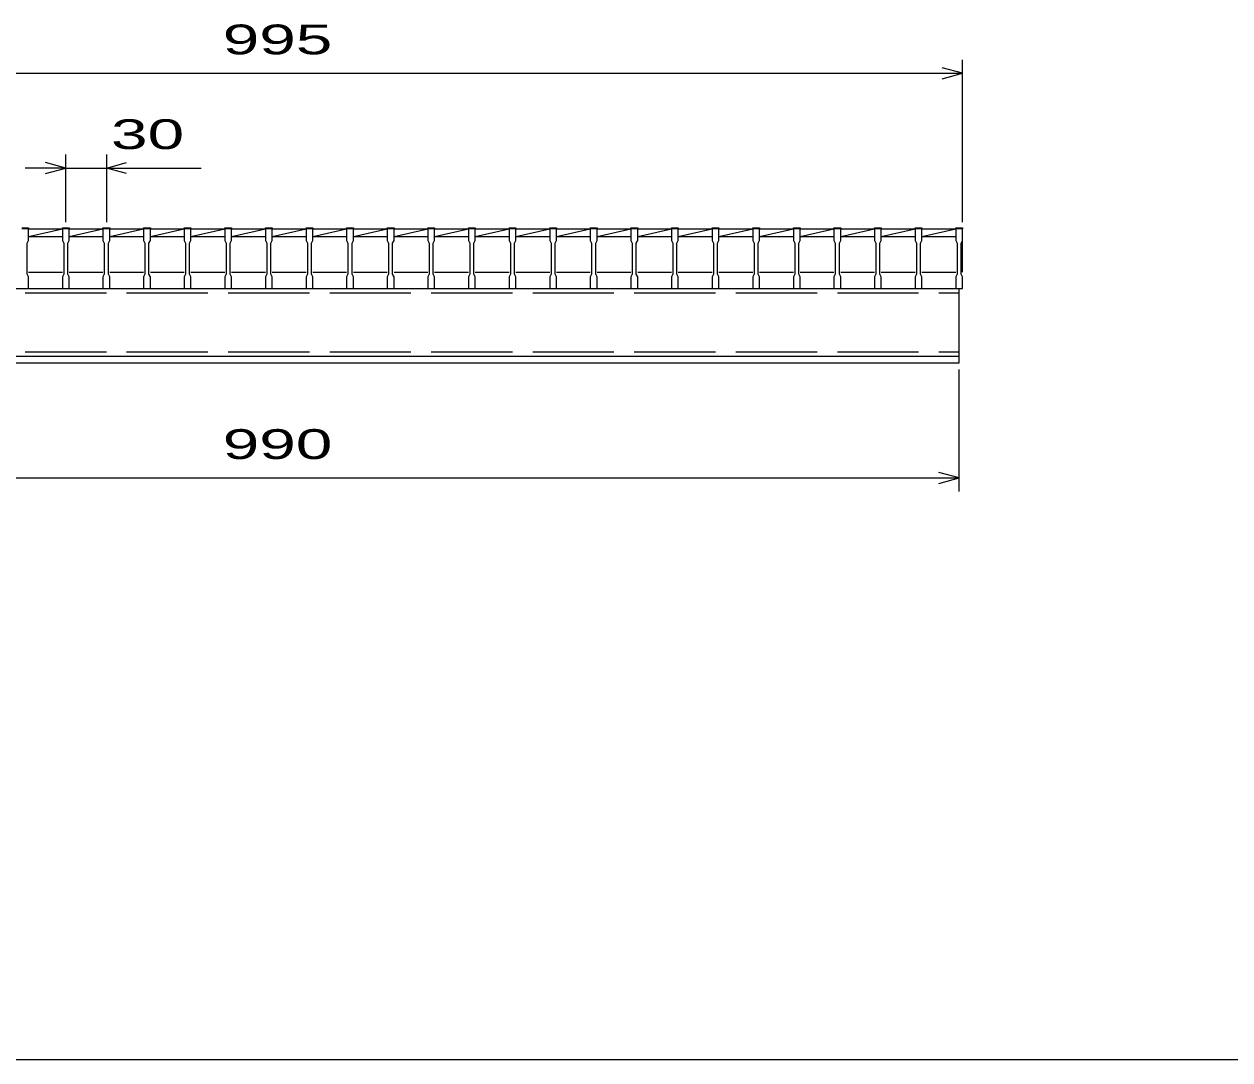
# Model space of a CAD drawing. Units: millimetres, scale not verified. Extents: x -1820 to 1731, y -1282 to 1054.
# Drawn here: x -1117 to -227, y -1146 to -381 of the extents above; entities that cross this region are included whole.
import ezdxf
from ezdxf.enums import TextEntityAlignment as Align

# ---------------------------------------------------------------- set-up
doc = ezdxf.new("R2010")
doc.units = ezdxf.units.MM
doc.header["$LTSCALE"] = 10
doc.linetypes.add('DASHED', pattern=[7.5, 6, -1.5])
for name, color, linetype, lineweight in [('0_2', 150, 'Continuous', 25), ('16', 3, 'Continuous', 25), ('22', 3, 'Continuous', 25)]:
    doc.layers.add(name, color=color, linetype=linetype, lineweight=lineweight)
doc.styles.add('ベクトル', font='')
doc.styles.get('ベクトル').set_extended_font_data('ベクトル')

msp = doc.modelspace()

# ---------------------------------------------------------------- linework, layer by layer
at = {"layer": '0_2'}
msp.add_line((1731, -1146.5), (-1729, -1146.5), dxfattribs=at)
at = {"layer": '16'}
for p, q in [((-1119, -531.8), (-1114, -531.8)), ((-1114, -532.5), (-1119, -532.5)), ((-1114, -531.8), (-1114, -532.5)), ((-1114, -541), (-1114, -532.5)), ((-1114, -532.5), (-1089, -532.5)), ((-1114, -538), (-1089, -532.5)), ((-1089, -532.5), (-1089, -531.8)), ((-1089, -531.8), (-1084, -531.8)), ((-1089, -532.5), (-1089, -541)), ((-1084, -532.5), (-1089, -532.5)), ((-1084, -531.8), (-1084, -532.5)), ((-1084, -541), (-1084, -532.5)), ((-1084, -532.5), (-1059, -532.5)), ((-1084, -538), (-1059, -532.5)), ((-1059, -532.5), (-1059, -531.8)), ((-1059, -531.8), (-1054, -531.8)), ((-1059, -532.5), (-1059, -541)), ((-1054, -532.5), (-1059, -532.5)), ((-1054, -531.8), (-1054, -532.5)), ((-1054, -541), (-1054, -532.5)), ((-1054, -532.5), (-1029, -532.5)), ((-1054, -538), (-1029, -532.5)), ((-1029, -532.5), (-1029, -531.8)), ((-1029, -531.8), (-1024, -531.8)), ((-1029, -532.5), (-1029, -541)), ((-1024, -532.5), (-1029, -532.5)), ((-1024, -531.8), (-1024, -532.5)), ((-1024, -541), (-1024, -532.5)), ((-1024, -532.5), (-999, -532.5)), ((-1024, -538), (-999, -532.5)), ((-999, -532.5), (-999, -531.8)), ((-999, -531.8), (-994, -531.8)), ((-999, -532.5), (-999, -541)), ((-994, -532.5), (-999, -532.5)), ((-994, -531.8), (-994, -532.5)), ((-994, -541), (-994, -532.5)), ((-994, -532.5), (-969, -532.5)), ((-994, -538), (-969, -532.5)), ((-969, -532.5), (-969, -531.8)), ((-969, -531.8), (-964, -531.8)), ((-969, -532.5), (-969, -541)), ((-964, -532.5), (-969, -532.5)), ((-964, -531.8), (-964, -532.5)), ((-964, -541), (-964, -532.5)), ((-964, -532.5), (-939, -532.5)), ((-964, -538), (-939, -532.5)), ((-939, -532.5), (-939, -531.8)), ((-939, -531.8), (-934, -531.8)), ((-939, -532.5), (-939, -541)), ((-934, -532.5), (-939, -532.5)), ((-934, -531.8), (-934, -532.5)), ((-934, -541), (-934, -532.5)), ((-934, -532.5), (-909, -532.5)), ((-934, -538), (-909, -532.5)), ((-909, -532.5), (-909, -531.8)), ((-909, -531.8), (-904, -531.8)), ((-909, -532.5), (-909, -541)), ((-904, -532.5), (-909, -532.5)), ((-904, -531.8), (-904, -532.5)), ((-904, -541), (-904, -532.5)), ((-904, -532.5), (-879, -532.5)), ((-904, -538), (-879, -532.5)), ((-879, -532.5), (-879, -531.8)), ((-879, -531.8), (-874, -531.8)), ((-879, -532.5), (-879, -541)), ((-874, -532.5), (-879, -532.5)), ((-874, -531.8), (-874, -532.5)), ((-874, -541), (-874, -532.5)), ((-874, -532.5), (-849, -532.5)), ((-874, -538), (-849, -532.5)), ((-849, -532.5), (-849, -531.8)), ((-849, -531.8), (-844, -531.8)), ((-849, -532.5), (-849, -541)), ((-844, -532.5), (-849, -532.5)), ((-844, -531.8), (-844, -532.5)), ((-844, -541), (-844, -532.5)), ((-844, -532.5), (-819, -532.5)), ((-844, -538), (-819, -532.5)), ((-819, -532.5), (-819, -531.8)), ((-819, -531.8), (-814, -531.8)), ((-819, -532.5), (-819, -541)), ((-814, -532.5), (-819, -532.5)), ((-814, -531.8), (-814, -532.5)), ((-814, -541), (-814, -532.5)), ((-814, -532.5), (-789, -532.5)), ((-814, -538), (-789, -532.5)), ((-789, -532.5), (-789, -531.8)), ((-789, -531.8), (-784, -531.8)), ((-789, -532.5), (-789, -541)), ((-784, -532.5), (-789, -532.5)), ((-784, -531.8), (-784, -532.5)), ((-784, -541), (-784, -532.5)), ((-784, -532.5), (-759, -532.5)), ((-784, -538), (-759, -532.5)), ((-759, -532.5), (-759, -531.8)), ((-759, -531.8), (-754, -531.8)), ((-759, -532.5), (-759, -541)), ((-754, -532.5), (-759, -532.5)), ((-754, -531.8), (-754, -532.5)), ((-754, -541), (-754, -532.5)), ((-754, -532.5), (-729, -532.5)), ((-754, -538), (-729, -532.5)), ((-729, -532.5), (-729, -531.8)), ((-729, -531.8), (-724, -531.8)), ((-729, -532.5), (-729, -541)), ((-724, -532.5), (-729, -532.5)), ((-724, -531.8), (-724, -532.5)), ((-724, -541), (-724, -532.5)), ((-724, -532.5), (-699, -532.5)), ((-724, -538), (-699, -532.5)), ((-699, -532.5), (-699, -531.8)), ((-699, -531.8), (-694, -531.8)), ((-699, -532.5), (-699, -541)), ((-694, -532.5), (-699, -532.5)), ((-694, -531.8), (-694, -532.5)), ((-694, -541), (-694, -532.5)), ((-694, -532.5), (-669, -532.5)), ((-694, -538), (-669, -532.5)), ((-669, -532.5), (-669, -531.8)), ((-669, -531.8), (-664, -531.8)), ((-669, -532.5), (-669, -541)), ((-664, -532.5), (-669, -532.5)), ((-664, -531.8), (-664, -532.5)), ((-664, -541), (-664, -532.5)), ((-664, -532.5), (-639, -532.5)), ((-664, -538), (-639, -532.5)), ((-639, -532.5), (-639, -531.8)), ((-639, -531.8), (-634, -531.8)), ((-639, -532.5), (-639, -541)), ((-634, -532.5), (-639, -532.5)), ((-634, -531.8), (-634, -532.5)), ((-634, -541), (-634, -532.5)), ((-634, -532.5), (-609, -532.5)), ((-634, -538), (-609, -532.5)), ((-609, -532.5), (-609, -531.8)), ((-609, -531.8), (-604, -531.8)), ((-609, -532.5), (-609, -541)), ((-604, -532.5), (-609, -532.5)), ((-604, -531.8), (-604, -532.5)), ((-604, -541), (-604, -532.5)), ((-604, -532.5), (-579, -532.5)), ((-604, -538), (-579, -532.5)), ((-579, -532.5), (-579, -531.8)), ((-579, -531.8), (-574, -531.8)), ((-579, -532.5), (-579, -541)), ((-574, -532.5), (-579, -532.5)), ((-574, -531.8), (-574, -532.5)), ((-574, -541), (-574, -532.5)), ((-574, -532.5), (-549, -532.5)), ((-574, -538), (-549, -532.5)), ((-549, -532.5), (-549, -531.8)), ((-549, -531.8), (-544, -531.8)), ((-549, -532.5), (-549, -541)), ((-544, -532.5), (-549, -532.5)), ((-544, -531.8), (-544, -532.5)), ((-544, -541), (-544, -532.5)), ((-544, -532.5), (-519, -532.5)), ((-544, -538), (-519, -532.5)), ((-519, -532.5), (-519, -531.8)), ((-519, -531.8), (-514, -531.8)), ((-519, -532.5), (-519, -541)), ((-514, -532.5), (-519, -532.5)), ((-514, -531.8), (-514, -532.5)), ((-514, -541), (-514, -532.5)), ((-514, -532.5), (-489, -532.5)), ((-514, -538), (-489, -532.5)), ((-489, -532.5), (-489, -531.8)), ((-489, -531.8), (-484, -531.8)), ((-489, -532.5), (-489, -541)), ((-484, -532.5), (-489, -532.5)), ((-484, -531.8), (-484, -532.5)), ((-484, -541), (-484, -532.5)), ((-484, -532.5), (-459, -532.5)), ((-484, -538), (-459, -532.5)), ((-459, -532.5), (-459, -531.8)), ((-459, -531.8), (-454, -531.8)), ((-459, -532.5), (-459, -541)), ((-454, -532.5), (-459, -532.5)), ((-454, -531.8), (-454, -532.5)), ((-454, -541), (-454, -532.5)), ((-454, -532.5), (-429, -532.5)), ((-454, -538), (-429, -532.5)), ((-429, -532.5), (-429, -531.8)), ((-429, -531.8), (-424, -531.8)), ((-429, -532.5), (-429, -541)), ((-424, -532.5), (-429, -532.5)), ((-424, -531.8), (-424, -532.5)), ((-424, -541), (-424, -532.5)), ((-424, -564.5), (-424, -532.5)), ((-1115, -543), (-1114, -541)), ((-1115, -566), (-1115, -543)), ((-1114, -538), (-1089, -538)), ((-1089, -541), (-1088, -543)), ((-1088, -543), (-1088, -566)), ((-1085, -543), (-1084, -541)), ((-1085, -566), (-1085, -543)), ((-1084, -538), (-1059, -538)), ((-1059, -541), (-1058, -543)), ((-1058, -543), (-1058, -566)), ((-1055, -543), (-1054, -541)), ((-1055, -566), (-1055, -543)), ((-1054, -538), (-1029, -538)), ((-1029, -541), (-1028, -543)), ((-1028, -543), (-1028, -566)), ((-1025, -543), (-1024, -541)), ((-1025, -566), (-1025, -543)), ((-1024, -538), (-999, -538)), ((-999, -541), (-998, -543)), ((-998, -543), (-998, -566)), ((-995, -543), (-994, -541)), ((-995, -566), (-995, -543)), ((-994, -538), (-969, -538)), ((-969, -541), (-968, -543)), ((-968, -543), (-968, -566)), ((-965, -543), (-964, -541)), ((-965, -566), (-965, -543)), ((-964, -538), (-939, -538)), ((-939, -541), (-938, -543)), ((-938, -543), (-938, -566)), ((-935, -543), (-934, -541)), ((-935, -566), (-935, -543)), ((-934, -538), (-909, -538)), ((-909, -541), (-908, -543)), ((-908, -543), (-908, -566)), ((-905, -543), (-904, -541)), ((-905, -566), (-905, -543)), ((-904, -538), (-879, -538)), ((-879, -541), (-878, -543)), ((-878, -543), (-878, -566)), ((-875, -543), (-874, -541)), ((-875, -566), (-875, -543)), ((-874, -538), (-849, -538)), ((-849, -541), (-848, -543)), ((-848, -543), (-848, -566)), ((-845, -543), (-844, -541)), ((-845, -566), (-845, -543)), ((-844, -538), (-819, -538)), ((-819, -541), (-818, -543)), ((-818, -543), (-818, -566)), ((-815, -543), (-814, -541)), ((-815, -566), (-815, -543)), ((-814, -538), (-789, -538)), ((-789, -541), (-788, -543)), ((-788, -543), (-788, -566)), ((-785, -543), (-784, -541)), ((-785, -566), (-785, -543)), ((-784, -538), (-759, -538)), ((-759, -541), (-758, -543)), ((-758, -543), (-758, -566)), ((-755, -543), (-754, -541)), ((-755, -566), (-755, -543)), ((-754, -538), (-729, -538)), ((-729, -541), (-728, -543)), ((-728, -543), (-728, -566)), ((-725, -543), (-724, -541)), ((-725, -566), (-725, -543)), ((-724, -538), (-699, -538)), ((-699, -541), (-698, -543)), ((-698, -543), (-698, -566)), ((-695, -543), (-694, -541)), ((-695, -566), (-695, -543)), ((-694, -538), (-669, -538)), ((-669, -541), (-668, -543)), ((-668, -543), (-668, -566)), ((-665, -543), (-664, -541)), ((-665, -566), (-665, -543)), ((-664, -538), (-639, -538)), ((-639, -541), (-638, -543)), ((-638, -543), (-638, -566)), ((-635, -543), (-634, -541)), ((-635, -566), (-635, -543)), ((-634, -538), (-609, -538)), ((-609, -541), (-608, -543)), ((-608, -543), (-608, -566)), ((-605, -543), (-604, -541)), ((-605, -566), (-605, -543)), ((-604, -538), (-579, -538)), ((-579, -541), (-578, -543)), ((-578, -543), (-578, -566)), ((-575, -543), (-574, -541)), ((-575, -566), (-575, -543)), ((-574, -538), (-549, -538)), ((-549, -541), (-548, -543)), ((-548, -543), (-548, -566)), ((-545, -543), (-544, -541)), ((-545, -566), (-545, -543)), ((-544, -538), (-519, -538)), ((-519, -541), (-518, -543)), ((-518, -543), (-518, -566)), ((-515, -543), (-514, -541)), ((-515, -566), (-515, -543)), ((-514, -538), (-489, -538)), ((-489, -541), (-488, -543)), ((-488, -543), (-488, -566)), ((-485, -543), (-484, -541)), ((-485, -566), (-485, -543)), ((-484, -538), (-459, -538)), ((-459, -541), (-458, -543)), ((-458, -543), (-458, -566)), ((-455, -543), (-454, -541)), ((-455, -566), (-455, -543)), ((-454, -538), (-429, -538)), ((-429, -541), (-428, -543)), ((-428, -543), (-428, -566)), ((-425, -543), (-424, -541)), ((-425, -566), (-425, -543)), ((-1114, -568), (-1115, -566)), ((-1114, -564.5), (-1089, -564.5)), ((-1114, -576.5), (-1114, -568)), ((-1088, -566), (-1089, -568)), ((-1089, -568), (-1089, -576.5)), ((-1084, -568), (-1085, -566)), ((-1084, -564.5), (-1059, -564.5)), ((-1084, -576.5), (-1084, -568)), ((-1058, -566), (-1059, -568)), ((-1059, -568), (-1059, -576.5)), ((-1054, -568), (-1055, -566)), ((-1054, -564.5), (-1029, -564.5)), ((-1054, -576.5), (-1054, -568)), ((-1028, -566), (-1029, -568)), ((-1029, -568), (-1029, -576.5)), ((-1024, -568), (-1025, -566)), ((-1024, -564.5), (-999, -564.5)), ((-1024, -576.5), (-1024, -568)), ((-998, -566), (-999, -568)), ((-999, -568), (-999, -576.5)), ((-994, -568), (-995, -566)), ((-994, -564.5), (-969, -564.5)), ((-994, -576.5), (-994, -568)), ((-968, -566), (-969, -568)), ((-969, -568), (-969, -576.5)), ((-964, -568), (-965, -566)), ((-964, -564.5), (-939, -564.5)), ((-964, -576.5), (-964, -568)), ((-938, -566), (-939, -568)), ((-939, -568), (-939, -576.5)), ((-934, -568), (-935, -566)), ((-934, -564.5), (-909, -564.5)), ((-934, -576.5), (-934, -568)), ((-908, -566), (-909, -568)), ((-909, -568), (-909, -576.5)), ((-904, -568), (-905, -566)), ((-904, -564.5), (-879, -564.5)), ((-904, -576.5), (-904, -568)), ((-878, -566), (-879, -568)), ((-879, -568), (-879, -576.5)), ((-874, -568), (-875, -566)), ((-874, -564.5), (-849, -564.5)), ((-874, -576.5), (-874, -568)), ((-848, -566), (-849, -568)), ((-849, -568), (-849, -576.5)), ((-844, -568), (-845, -566)), ((-844, -564.5), (-819, -564.5)), ((-844, -576.5), (-844, -568)), ((-818, -566), (-819, -568)), ((-819, -568), (-819, -576.5)), ((-814, -568), (-815, -566)), ((-814, -564.5), (-789, -564.5)), ((-814, -576.5), (-814, -568)), ((-788, -566), (-789, -568)), ((-789, -568), (-789, -576.5)), ((-784, -568), (-785, -566)), ((-784, -564.5), (-759, -564.5)), ((-784, -576.5), (-784, -568)), ((-758, -566), (-759, -568)), ((-759, -568), (-759, -576.5)), ((-754, -568), (-755, -566)), ((-754, -564.5), (-729, -564.5)), ((-754, -576.5), (-754, -568)), ((-728, -566), (-729, -568)), ((-729, -568), (-729, -576.5)), ((-724, -568), (-725, -566)), ((-724, -564.5), (-699, -564.5)), ((-724, -576.5), (-724, -568)), ((-698, -566), (-699, -568)), ((-699, -568), (-699, -576.5)), ((-694, -568), (-695, -566)), ((-694, -564.5), (-669, -564.5)), ((-694, -576.5), (-694, -568)), ((-668, -566), (-669, -568)), ((-669, -568), (-669, -576.5)), ((-664, -568), (-665, -566)), ((-664, -564.5), (-639, -564.5)), ((-664, -576.5), (-664, -568)), ((-638, -566), (-639, -568)), ((-639, -568), (-639, -576.5)), ((-634, -568), (-635, -566)), ((-634, -564.5), (-609, -564.5)), ((-634, -576.5), (-634, -568)), ((-608, -566), (-609, -568)), ((-609, -568), (-609, -576.5)), ((-604, -568), (-605, -566)), ((-604, -564.5), (-579, -564.5)), ((-604, -576.5), (-604, -568)), ((-578, -566), (-579, -568)), ((-579, -568), (-579, -576.5)), ((-574, -568), (-575, -566)), ((-574, -564.5), (-549, -564.5)), ((-574, -576.5), (-574, -568)), ((-548, -566), (-549, -568)), ((-549, -568), (-549, -576.5)), ((-544, -568), (-545, -566)), ((-544, -564.5), (-519, -564.5)), ((-544, -576.5), (-544, -568)), ((-518, -566), (-519, -568)), ((-519, -568), (-519, -576.5)), ((-514, -568), (-515, -566)), ((-514, -564.5), (-489, -564.5)), ((-514, -576.5), (-514, -568)), ((-488, -566), (-489, -568)), ((-489, -568), (-489, -576.5)), ((-484, -568), (-485, -566)), ((-484, -564.5), (-459, -564.5)), ((-484, -576.5), (-484, -568)), ((-458, -566), (-459, -568)), ((-459, -568), (-459, -576.5)), ((-454, -568), (-455, -566)), ((-454, -564.5), (-429, -564.5)), ((-454, -576.5), (-454, -568)), ((-428, -566), (-429, -568)), ((-429, -568), (-429, -576.5)), ((-424, -568), (-425, -566)), ((-424, -576.5), (-424, -568)), ((-1416.5, -576.5), (-426.5, -576.5)), ((-1119, -576.5), (-1114, -576.5)), ((-1089, -576.5), (-1084, -576.5)), ((-1059, -576.5), (-1054, -576.5)), ((-1029, -576.5), (-1024, -576.5)), ((-999, -576.5), (-994, -576.5)), ((-969, -576.5), (-964, -576.5)), ((-939, -576.5), (-934, -576.5)), ((-909, -576.5), (-904, -576.5)), ((-879, -576.5), (-874, -576.5)), ((-849, -576.5), (-844, -576.5)), ((-819, -576.5), (-814, -576.5)), ((-789, -576.5), (-784, -576.5)), ((-759, -576.5), (-754, -576.5)), ((-729, -576.5), (-724, -576.5)), ((-699, -576.5), (-694, -576.5)), ((-669, -576.5), (-664, -576.5)), ((-639, -576.5), (-634, -576.5)), ((-609, -576.5), (-604, -576.5)), ((-579, -576.5), (-574, -576.5)), ((-549, -576.5), (-544, -576.5)), ((-519, -576.5), (-514, -576.5)), ((-489, -576.5), (-484, -576.5)), ((-459, -576.5), (-454, -576.5)), ((-429, -576.5), (-424, -576.5)), ((-426.5, -626.5), (-426.5, -576.5)), ((-1416.5, -626.5), (-426.5, -626.5)), ((-1416.5, -626.5), (-426.5, -626.5)), ((-1416.5, -631.5), (-426.5, -631.5)), ((-426.5, -631.5), (-426.5, -626.5))]:
    msp.add_line(p, q, dxfattribs=at)
at = {"layer": '16', "linetype": 'DASHED'}
for p, q in [((-1416.5, -579.7), (-426.5, -579.7)), ((-1416.5, -623.3), (-426.5, -623.3))]:
    msp.add_line(p, q, dxfattribs=at)
at = {"layer": '22', "color": 4}
for p, q in [((-424, -527.5), (-424, -407.5)), ((-1419, -417.5), (-424, -417.5)), ((-424, -417.5), (-439, -413.5)), ((-439, -421.5), (-424, -417.5)), ((-1086.5, -527.5), (-1086.5, -477.5)), ((-1056.5, -477.5), (-1056.5, -527.5)), ((-1086.5, -487.5), (-1116.5, -487.5)), ((-1086.5, -487.5), (-1101.5, -483.5)), ((-1101.5, -491.5), (-1086.5, -487.5)), ((-1086.5, -487.5), (-1056.5, -487.5)), ((-1056.5, -487.5), (-1041.5, -483.5)), ((-1041.5, -491.5), (-1056.5, -487.5)), ((-1056.5, -487.5), (-986.5, -487.5)), ((-426.5, -726.5), (-426.5, -636.5)), ((-426.5, -716.5), (-441.5, -712.5)), ((-1416.5, -716.5), (-426.5, -716.5)), ((-441.5, -720.5), (-426.5, -716.5))]:
    msp.add_line(p, q, dxfattribs=at)

# ---------------------------------------------------------------- texts
at = {"layer": '22', "color": 2, "style": 'ベクトル', "width": 1.65}
for s, p in [(' 995 ', (-984, -392.5)), (' 30 ', (-1066.5, -462.5)), (' 990 ', (-984, -691.5))]:
    msp.add_text(s, height=21.99, dxfattribs=at).set_placement(p, align=Align.MIDDLE_LEFT)

doc.saveas('drawing.dxf')
